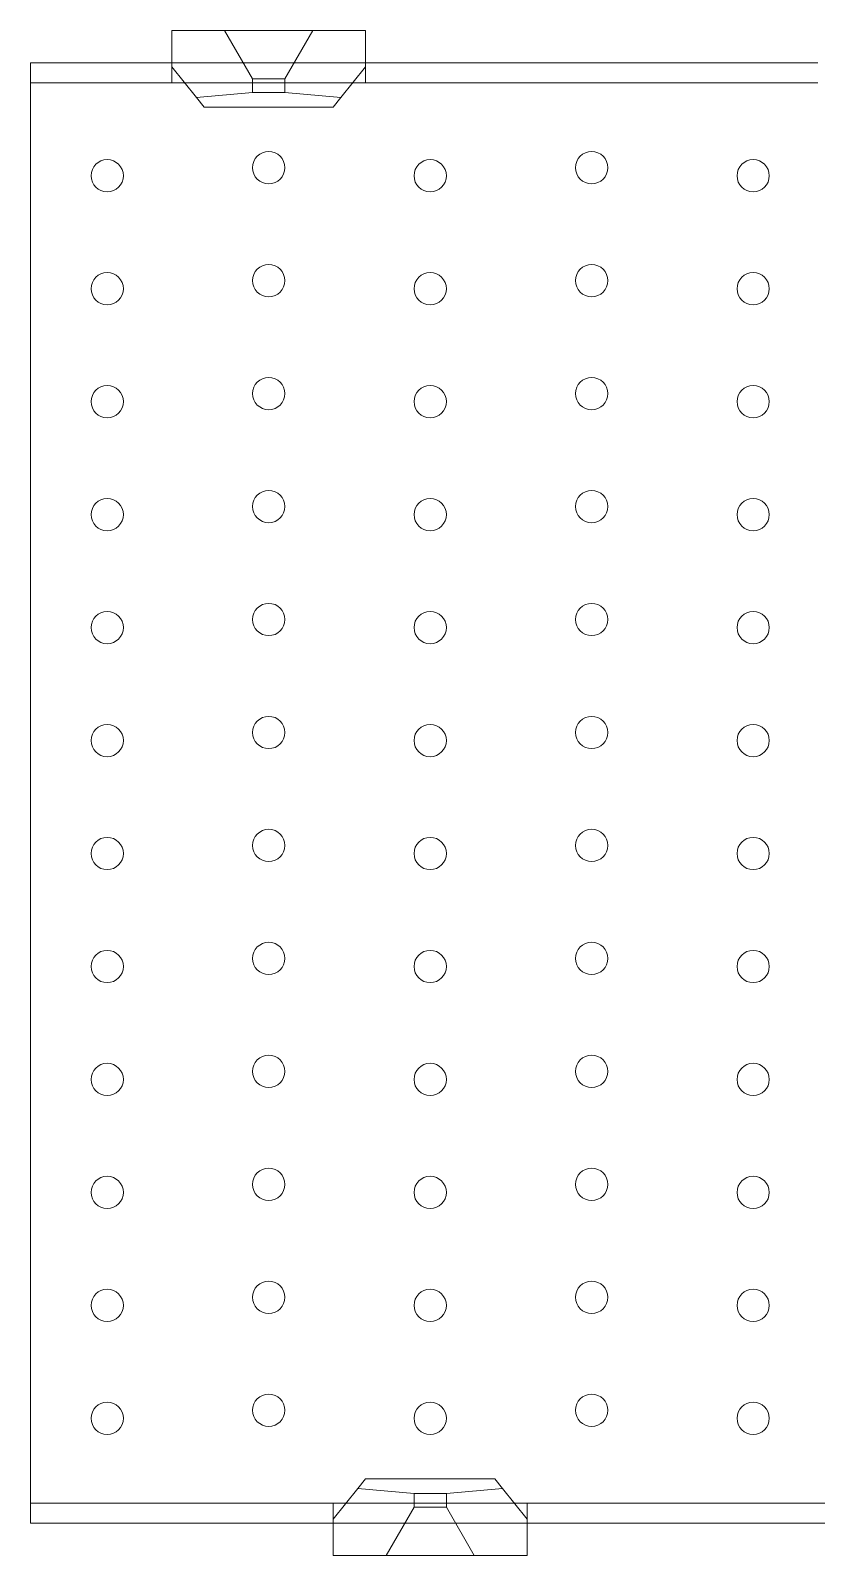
# Model space of a CAD drawing. Header units: millimetres. Extents: x -84 to 500, y -79 to 331.
# Drawn here: x 301.75 to 311.49, y 45.32 to 64.22 of the extents above; entities that cross this region are included whole.
import ezdxf
from ezdxf.lldxf.tags import DXFTag

# ---------------------------------------------------------------- set-up
doc = ezdxf.new("R2010")
doc.units = ezdxf.units.MM
tags = doc.linetypes.add('HIDDEN', pattern=[1.905, 1.27, -0.635]).pattern_tags.tags
tags[6:7] = [DXFTag(74, 4), DXFTag(75, 0), DXFTag(340, '0'), DXFTag(46, 1.0), DXFTag(50, 0.0), DXFTag(44, 0.0), DXFTag(45, 0.0)]
tags[4:5] = [DXFTag(74, 4), DXFTag(75, 0), DXFTag(340, '0'), DXFTag(46, 1.0), DXFTag(50, 0.0), DXFTag(44, 0.0), DXFTag(45, 0.0)]

msp = doc.modelspace()

# ---------------------------------------------------------------- linework, layer by layer
at = {"color": 7, "linetype": 'Continuous', "lineweight": 15}
for p, q in [((303.502, 63.77), (303.502, 64.22)), ((303.502, 64.22), (304.156, 64.22)), ((304.156, 64.22), (304.502, 63.62)), ((304.156, 64.22), (305.248, 64.22)), ((304.902, 63.62), (305.248, 64.22)), ((305.248, 64.22), (305.902, 64.22)), ((305.902, 64.22), (305.902, 63.77)), ((301.752, 63.82), (303.502, 63.82)), ((301.752, 63.82), (301.752, 63.57)), ((303.807, 63.389), (303.502, 63.77)), ((303.502, 63.57), (303.502, 63.77)), ((305.597, 63.389), (305.902, 63.77)), ((305.902, 63.82), (311.502, 63.82)), ((305.902, 63.77), (305.902, 63.57)), ((301.752, 63.57), (301.752, 45.97)), ((303.502, 63.57), (301.752, 63.57)), ((304.902, 63.62), (304.502, 63.62)), ((304.502, 63.62), (304.502, 63.45)), ((304.902, 63.45), (304.902, 63.62)), ((311.502, 63.57), (305.902, 63.57)), ((303.807, 63.389), (304.502, 63.45)), ((303.902, 63.27), (303.807, 63.389)), ((304.502, 63.45), (304.902, 63.45)), ((304.902, 63.45), (305.597, 63.389)), ((305.597, 63.389), (305.502, 63.27)), ((305.502, 63.27), (303.902, 63.27)), ((305.807, 46.151), (305.502, 45.77)), ((305.807, 46.151), (305.902, 46.27)), ((306.502, 46.09), (305.807, 46.151)), ((305.902, 46.27), (307.502, 46.27)), ((307.597, 46.151), (306.902, 46.09)), ((307.502, 46.27), (307.597, 46.151)), ((307.597, 46.151), (307.902, 45.77)), ((301.752, 45.97), (305.502, 45.97)), ((301.752, 45.97), (301.752, 45.72)), ((305.502, 45.77), (305.502, 45.97)), ((306.502, 46.09), (306.502, 45.92)), ((306.902, 46.09), (306.502, 46.09)), ((306.902, 45.92), (306.902, 46.09)), ((307.902, 45.97), (313.502, 45.97)), ((307.902, 45.97), (307.902, 45.77)), ((305.502, 45.32), (305.502, 45.77)), ((306.502, 45.92), (306.156, 45.32)), ((306.502, 45.92), (306.902, 45.92)), ((307.248, 45.32), (306.902, 45.92)), ((307.902, 45.77), (307.902, 45.32)), ((301.752, 45.72), (305.502, 45.72)), ((313.502, 45.72), (307.902, 45.72)), ((306.156, 45.32), (305.502, 45.32)), ((307.248, 45.32), (306.156, 45.32)), ((307.902, 45.32), (307.248, 45.32))]:
    msp.add_line(p, q, dxfattribs=at)
at = {"color": 7, "linetype": 'HIDDEN', "lineweight": 0}
for p, q in [((303.502, 63.82), (305.902, 63.82)), ((305.902, 63.57), (303.502, 63.57)), ((307.902, 45.97), (305.502, 45.97)), ((307.902, 45.72), (305.502, 45.72))]:
    msp.add_line(p, q, dxfattribs=at)
for centre in [(302.702, 62.42), (304.702, 62.52), (306.702, 62.42), (308.702, 62.52), (310.702, 62.42), (304.702, 61.12), (308.702, 61.12), (302.702, 61.02), (306.702, 61.02), (310.702, 61.02), (304.702, 59.72), (308.702, 59.72), (302.702, 59.62), (306.702, 59.62), (310.702, 59.62), (302.702, 58.22), (304.702, 58.32), (306.702, 58.22), (308.702, 58.32), (310.702, 58.22), (304.702, 56.92), (308.702, 56.92), (302.702, 56.82), (306.702, 56.82), (310.702, 56.82), (302.702, 55.42), (304.702, 55.52), (306.702, 55.42), (308.702, 55.52), (310.702, 55.42), (304.702, 54.12), (308.702, 54.12), (302.702, 54.02), (306.702, 54.02), (310.702, 54.02), (302.702, 52.62), (304.702, 52.72), (306.702, 52.62), (308.702, 52.72), (310.702, 52.62), (302.702, 51.22), (304.702, 51.32), (306.702, 51.22), (308.702, 51.32), (310.702, 51.22), (304.702, 49.92), (308.702, 49.92), (302.702, 49.82), (306.702, 49.82), (310.702, 49.82), (302.702, 48.42), (304.702, 48.52), (306.702, 48.42), (308.702, 48.52), (310.702, 48.42), (304.702, 47.12), (308.702, 47.12), (302.702, 47.02), (306.702, 47.02), (310.702, 47.02)]:
    msp.add_circle(centre, 0.2, dxfattribs=at)

doc.saveas('drawing.dxf')
